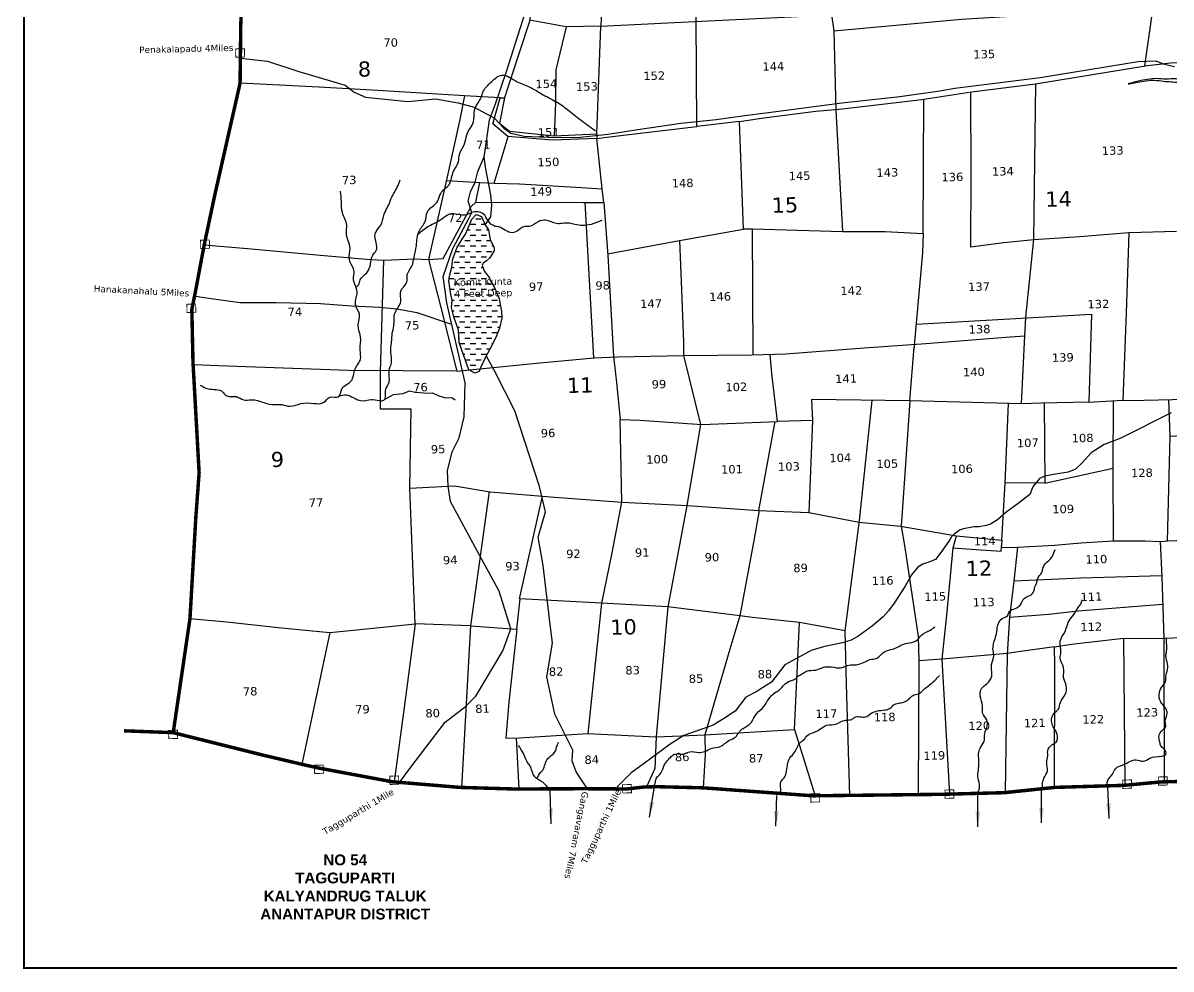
# Model space of a CAD drawing. Header units: inches. Extents: x 736579 to 743654, y 1629743 to 1634507.
# Drawn here: x 736579 to 739231, y 1629743 to 1631927 of the extents above; entities that cross this region are included whole.
import ezdxf
from ezdxf.enums import TextEntityAlignment as Align

# ---------------------------------------------------------------- set-up
doc = ezdxf.new("R2010")
doc.units = ezdxf.units.IN
doc.header["$MEASUREMENT"] = 0
doc.linetypes.add('ACAD_ISO02W100', pattern=[15, 12, -3])
for name, color, linetype in [('PLOT NO', 7, 'Continuous'), ('ROADS', 6, 'Continuous'), ('stream', 4, 'Continuous'), ('STRUCTURE', 5, 'Continuous'), ('TANKS-STREAM', 4, 'Continuous'), ('VILLAGE BOUNDRY', 5, 'Continuous'), ('VILLAGE STONES', 240, 'Continuous')]:
    doc.layers.add(name, color=color, linetype=linetype)
doc.styles.get("Standard").update_dxf_attribs({"font": 'verdana.ttf'})
doc.dimstyles.get("Standard").update_dxf_attribs({"dimtxt": 0.18, "dimasz": 0.18, "dimexe": 0.18, "dimexo": 0.0625, "dimgap": 0.09, "dimtad": 0, "dimtih": 1, "dimtoh": 1, "dimdec": 4, "dimzin": 0, "dimdsep": 46, "dimtxsty": 'Standard', "dimcen": 0.09, "dimadec": 0, "dimazin": 0, "dimtfac": 1, "dimtdec": 4, "dimtofl": 0, "dimtmove": 0, "dimatfit": 3, "dimfxl": 1, "dimtolj": 1, "dimtzin": 0, "dimarcsym": 0})

msp = doc.modelspace()

# ---------------------------------------------------------------- hatches: boundary and pattern name
at = {"layer": 'stream'}
h = msp.add_hatch(dxfattribs=at)
h.set_pattern_fill('DASH', color=256, scale=100, style=0)
h.paths.add_polyline_path([(737640.2, 1631367.2), (737642.1, 1631372.5), (737650.2, 1631377.9), (737656.7, 1631384), (737667.7, 1631401.4), (737667.4, 1631408.3), (737658.6, 1631427.5), (737654.6, 1631450.1), (737647, 1631461.5), (737638.4, 1631480.2), (737626.2, 1631485.2), (737615.9, 1631474.3), (737601.2, 1631439.8), (737595.2, 1631430.2), (737582.4, 1631410.1), (737572, 1631382.6), (737570.2, 1631363.9), (737564.2, 1631343), (737562.8, 1631331.2), (737567.3, 1631300.3), (737570.3, 1631287.5), (737569.3, 1631270.5), (737574.4, 1631248.7), (737585.5, 1631218.3), (737586.7, 1631189.4), (737596.6, 1631161.2), (737609, 1631126.4), (737635.4, 1631129.1), (737636.4, 1631131.3), (737647.7, 1631155.9), (737657.2, 1631172.8), (737672.2, 1631202.5), (737680.2, 1631222.7), (737685.4, 1631246), (737684.6, 1631261.9), (737679.1, 1631290.3), (737667.3, 1631318.1), (737657.6, 1631334), (737656.8, 1631338.6), (737645.3, 1631353.8)])

# ---------------------------------------------------------------- linework, layer by layer
at = {"layer": 'PLOT NO'}
for points in [[(737667.3, 1631557.8), (737726, 1631556.2), (737856.2, 1631547.9), (737917, 1631544.8), (737904.6, 1631660.3), (737927.7, 1631663.6), (738037.3, 1631676.8), (738135.6, 1631688.6), (738134.4, 1631939.6), (738134.6, 1632175.2)], [(737777.3, 1632083.2), (737756.1, 1631971.3), (737748.4, 1631928.7), (737705.4, 1631797.8), (737691.2, 1631754.6), (737679.9, 1631696.1), (737703.1, 1631677.3), (737806.3, 1631666.7), (737905, 1631671.6), (737914.3, 1631919.7), (737834, 1631918.7), (737749.4, 1631933.9)], [(737085.3, 1631992.4), (737357.3, 1631981.2), (737756.1, 1631971.3), (737916.2, 1631975), (737914.3, 1631919.7), (738146.7, 1631931.4), (738433, 1631945.7), (738446.4, 1631946.4), (738451.8, 1631908.9), (738746.8, 1631936.1), (739063, 1631955.7), (739188.7, 1631963.4), (739169.5, 1631828.3), (739230.5, 1631835.1), (739362.7, 1631838.4)], [(737834, 1631918.7), (737810.1, 1631819.3), (737809.5, 1631742.8)], [(738451.8, 1631908.9), (738456.8, 1631725.9), (738471.8, 1631446), (738570.8, 1631445.7), (738658.5, 1631441.6), (738660, 1631751.3), (738770, 1631768.4), (738917.8, 1631787.1), (739129.7, 1631821.1), (739171.7, 1631828.5)], [(737681.8, 1631754.3), (737599.1, 1631759.2), (737398.9, 1631771.1), (737262.7, 1631779.1), (737080.8, 1631788.3)], [(737516, 1631381.5), (737543.4, 1631273.2), (737581.6, 1631123.6), (737650.1, 1631130.6), (737772.8, 1631143), (737898.2, 1631154.3), (737952.7, 1631156.5), (738104.8, 1631159.9), (738262.7, 1631161.1), (738340.9, 1631163.3), (738522.3, 1631177), (738664.8, 1631187.7), (738859.2, 1631202.4), (738893, 1631205), (738895.7, 1631247.9), (738913.8, 1631427.6), (738918.7, 1631787.2)], [(738767.7, 1631768), (738768.2, 1631578.5), (738767.5, 1631410.2), (738844.3, 1631420.9), (738913.8, 1631427.6), (739019.9, 1631434.6), (739133.2, 1631443.5), (739243.1, 1631446.5)], [(737599.1, 1631759.2), (737588.7, 1631704.6), (737556.2, 1631558.2), (737516, 1631381.5), (737549.6, 1631383.3), (737614.5, 1631504), (737625.6, 1631513.5), (737634.5, 1631559.2), (737667.3, 1631557.8), (737700.3, 1631665.4)], [(737905, 1631671.6), (737904.6, 1631660.3), (737802.6, 1631656.9), (737699.2, 1631665.4), (737664.8, 1631694.6), (737681.8, 1631754.3), (737691.2, 1631754.6)], [(737809.5, 1631742.8), (737806.3, 1631666.7)], [(738266, 1631161.2), (738264, 1631452.3), (738243.8, 1631451.1), (738234, 1631700.2), (738290.7, 1631708.4), (738410.7, 1631723.5), (738472.2, 1631729.1), (738661.1, 1631751.5)], [(738234, 1631700.2), (738135.6, 1631688.6)], [(737557.4, 1631563.5), (737634.5, 1631559.2)], [(737625.6, 1631513.5), (737874.3, 1631512.7), (737921.1, 1631512.6), (737917, 1631544.8)], [(737877.3, 1631512.7), (737897.1, 1631154.2)], [(737921.1, 1631512.6), (737929.9, 1631390.5), (737943.1, 1631157.7), (737949.8, 1631097.1), (737958.9, 1631012.2), (738004.9, 1631010.3), (738147.4, 1631000.2), (738321.8, 1631007.1), (738308.9, 1631117.8), (738304.8, 1631162.3)], [(737929.6, 1631394.6), (738095.6, 1631424.8), (738243.8, 1631451.1), (738264, 1631452.3), (738471.8, 1631446)], [(738095.6, 1631424.8), (738100.2, 1631311), (738105.1, 1631190.2), (738104.8, 1631159.9), (738144.3, 1631000.4), (738128.6, 1630908.6), (738112.9, 1630813.7), (738099.9, 1630747.3), (738068.6, 1630579.1), (738055.8, 1630434.4), (738041.5, 1630279.3), (738038.4, 1630205.9), (738019.4, 1630163.5)], [(738658.5, 1631441.6), (738656.9, 1631396.9), (738641.8, 1631225.7), (738637.2, 1631173.7)], [(739133.2, 1631443.5), (739127.4, 1631258.3), (739119.7, 1631056.7), (739136.2, 1631056.1), (739233.9, 1631058.2), (739298.2, 1631059.5), (739405.7, 1631065), (739461.2, 1631066.9), (739511.7, 1631073.3), (739570.9, 1631080.8), (739636.7, 1631088.2), (739664.4, 1631221.7), (739684.5, 1631319), (739736.8, 1631333.3)], [(736998, 1631415.5), (737097.7, 1631406.6), (737283.7, 1631389.9), (737382.3, 1631381.1), (737412.8, 1631380.1), (737483.9, 1631382.8), (737516, 1631381.5)], [(736965.1, 1630552.4), (737050.5, 1630544.7), (737168.8, 1630531.4), (737288.1, 1630519.8), (737380.6, 1630529.4), (737485.5, 1630540.2), (737473, 1630853.6), (737476.2, 1631036.1), (737405, 1631035.4), (737405.3, 1631121.9), (737412.8, 1631380.1)], [(738642.4, 1631232), (739047.3, 1631254.9), (739040.8, 1631051.6), (739119.7, 1631056.7)], [(739040.8, 1631051.6), (738931.9, 1631049.2), (738885.4, 1631048.2), (738893, 1631205)], [(738885.4, 1631048.2), (738627.6, 1631054.6), (738637.8, 1631179.5)], [(737581.6, 1631123.6), (737331, 1631125.2), (737051.9, 1631134.9), (736972.4, 1631137.9)], [(739225.3, 1631058), (739228.1, 1630973.6), (739340, 1630979.6), (739458.9, 1630988.7), (739555.4, 1630996.1), (739570.9, 1631080.8)], [(738315.7, 1631006.9), (738277.9, 1630801.8), (738394.3, 1630797.5), (738510.2, 1630774.9), (738606.1, 1630765.8), (738735.1, 1630743.2), (738840.2, 1630733.2), (738847.7, 1630864.7), (738855.5, 1631049)], [(738627.6, 1631054.6), (738400.2, 1631058.1), (738402.6, 1631009.7), (738321.8, 1631007.1)], [(738478.1, 1630524.3), (738511.1, 1630778.7), (738540.8, 1631055.9)], [(738627.6, 1631054.6), (738615.7, 1630886.6), (738607.6, 1630765.5), (738616.2, 1630716), (738646.7, 1630510.6), (738648.1, 1630454.7), (738647.7, 1630303.2), (738646.6, 1630145.9)], [(738938.1, 1631049.4), (738939.1, 1630865.6), (738847.7, 1630864.7)], [(738939.1, 1630865.2), (739097.2, 1630899.5), (739098.1, 1631055.3)], [(737916.6, 1630587.8), (737940.2, 1630703.7), (737962.3, 1630821.1), (737958.9, 1631012.2)], [(738402.6, 1631009.7), (738394.3, 1630797.5)], [(739228.1, 1630973.6), (739222.1, 1630731.3)], [(739098.1, 1630731.6), (739097.2, 1630899.5)], [(737473, 1630853.6), (737575.8, 1630858.8), (737658, 1630845.1), (737807.1, 1630832.6), (737963.5, 1630821), (738114.6, 1630813.6), (738277.9, 1630801.8)], [(737656.2, 1630845.4), (737612.8, 1630535.7), (737720.2, 1630527.8), (737727.8, 1630597.7)], [(738279.3, 1630801.7), (738267.9, 1630736.6), (738234.6, 1630558.4), (738211.7, 1630481.5), (738154.4, 1630284.2), (738361, 1630296.3), (738372.5, 1630543.5), (738264, 1630554.8), (738234.6, 1630558.4), (738068.6, 1630579.1), (737915.5, 1630587.9), (737726.2, 1630597.8), (737779.2, 1630834.9)], [(738719.7, 1630147), (738701.9, 1630458.9), (738712.8, 1630560.1), (738727.8, 1630715.2), (738735.1, 1630743.2)], [(738727.8, 1630715.2), (738757.6, 1630713.1), (738838.2, 1630707.6), (738839, 1630716.1), (738840.6, 1630733.2)], [(738839, 1630716.1), (738876, 1630717.3), (738961.6, 1630722.1), (739022.6, 1630727.4), (739098.1, 1630731.6), (739171.4, 1630731.7), (739206.1, 1630730.4), (739223.8, 1630731.4), (739263.7, 1630733.6), (739356.4, 1630742), (739457.9, 1630748.3), (739515.1, 1630750.3)], [(739206.1, 1630730.4), (739209.3, 1630648.9), (739214.1, 1630506.6), (739215, 1630175.3)], [(738876, 1630717.3), (738867.8, 1630638.4), (738857.9, 1630555.6), (738852.1, 1630470.2), (738848.1, 1630150.5)], [(739209.2, 1630651.3), (739022.8, 1630645.6), (738867.8, 1630638.4)], [(737915.5, 1630587.9), (737884.2, 1630286.8)], [(738857.9, 1630555.6), (738948.7, 1630562.4), (739016.2, 1630569.9), (739211.4, 1630585.9)], [(737288.1, 1630519.8), (737223.7, 1630215.8)], [(737612.8, 1630535.7), (737485.5, 1630540.2), (737459.4, 1630346.8), (737436.8, 1630175.2)], [(737612.8, 1630535.7), (737592.2, 1630162.3)], [(737720.2, 1630527.8), (737701.8, 1630359.6), (737694.8, 1630276.2), (737725.1, 1630276.7), (737884.2, 1630286.8), (737992.4, 1630281.2), (738042.7, 1630279.3), (738154.4, 1630284.2), (738154.7, 1630238.3), (738150.1, 1630161.5)], [(738489.1, 1630144.1), (738481.2, 1630400.5), (738478.1, 1630524.3), (738372.5, 1630543.5)], [(738961.9, 1630162.5), (738962.7, 1630444.4), (738962, 1630487.4), (739001.3, 1630493.4), (739121, 1630507.3), (739214.1, 1630506.6)], [(739121, 1630507.3), (739124, 1630167.4)], [(739578.8, 1630517.3), (739318.7, 1630510.1), (739214.1, 1630506.6)], [(738962, 1630487.4), (738877.6, 1630475.2), (738852.2, 1630471.4), (738701.9, 1630458.9), (738648.1, 1630454.7)], [(738361, 1630296.3), (738409.1, 1630143.2)], [(737718.2, 1630276.6), (737724.2, 1630158.8)]]:
    msp.add_lwpolyline(points, dxfattribs=at)
at = {"layer": 'ROADS'}
for points in [[(737446.4, 1630170.5), (737475.1, 1630209.3), (737554.1, 1630313.2), (737601.3, 1630349.2), (737625.4, 1630373), (737687.6, 1630477.4), (737706, 1630528.8), (737679, 1630615.5), (737629.5, 1630706.8), (737566.7, 1630822.6), (737561.2, 1630858.1), (737560.2, 1630893.7), (737570.8, 1630937), (737587.1, 1630969.7), (737598.1, 1631018.4), (737600.3, 1631096.7), (737558.2, 1631281.3), (737550.2, 1631342.2), (737571.9, 1631406.9), (737608.9, 1631476.3), (737616, 1631489.5), (737607.3, 1631515.8), (737612.7, 1631537.8), (737623.7, 1631559.8), (737629.9, 1631584.5), (737644.4, 1631618.2), (737649.3, 1631648.2), (737657.1, 1631704.1), (737670.5, 1631740.6), (737696.8, 1631817.4), (737727.3, 1631914.8), (737750.9, 1631987.2)], [(737081.5, 1631846.1), (737144.2, 1631839), (737216.2, 1631815), (737323.2, 1631783.7), (737343.9, 1631767.6), (737370.8, 1631756.1), (737467.9, 1631746.4), (737532, 1631752.3), (737584.1, 1631743.1), (737621.1, 1631733), (737668.4, 1631707.2), (737690.1, 1631684.3), (737705.8, 1631672.9), (737736.7, 1631666.3), (737792.5, 1631663.8), (737859.4, 1631663), (737930.3, 1631670.6), (737999.4, 1631681.7), (738098.8, 1631696.3), (738180.6, 1631704.6), (738246.2, 1631713.5), (738294.7, 1631720.1), (738470.3, 1631742.6), (738604.6, 1631757.5), (738697.2, 1631770.6), (738731.4, 1631776.6), (738928.5, 1631801.5), (739154.6, 1631838.3), (739196, 1631840.3), (739212.5, 1631833.1), (739238.8, 1631826.9)], [(737647, 1631461.5), (737660.1, 1631479.7), (737662.2, 1631507), (737660, 1631530.8), (737647.7, 1631594.5), (737644.4, 1631618.2)], [(737569.7, 1631231), (737489.4, 1631258.2), (737443, 1631266.5), (737403.6, 1631270.5), (737338, 1631273.9), (737266.5, 1631278.6), (737163.8, 1631281.4), (737080.7, 1631281.5), (737014.3, 1631290.4), (736987.8, 1631294), (736975.5, 1631296.5)], [(737882.9, 1630159.3), (737857.1, 1630198.8), (737847.9, 1630223.8), (737849.1, 1630248.6), (737807.7, 1630331.4), (737789.2, 1630417.9), (737802.5, 1630495.8), (737795.7, 1630552), (737780.6, 1630674.8), (737769.2, 1630740), (737786.2, 1630798.4), (737772.5, 1630857.1), (737715.2, 1631031.7), (737668.1, 1631124.5), (737649.6, 1631157.9)], [(739231, 1631027.4), (739201.5, 1631012.4), (739147, 1630984.7), (739115.1, 1630968.4), (739076.6, 1630954.1), (739046.3, 1630934.6), (739024.7, 1630910.8), (739010, 1630897.1), (738993.2, 1630890.2), (738964.2, 1630885.3), (738939, 1630881.3), (738927, 1630875.5), (738911.3, 1630856.1), (738905.1, 1630838.8), (738877.8, 1630818.2), (738849.2, 1630797.1), (738830.4, 1630780.3), (738814.1, 1630770.4), (738803.7, 1630767.3), (738787.6, 1630764), (738775.2, 1630764), (738751.7, 1630759.6), (738743.8, 1630756.9), (738729.7, 1630747.5), (738723.1, 1630740.5), (738717.3, 1630731.3), (738698.8, 1630704.5), (738687.1, 1630688.7), (738669.3, 1630682), (738657.6, 1630677.6), (738646.2, 1630671.3), (738631.6, 1630653.3), (738616.6, 1630627.4), (738591.1, 1630587.6), (738578.7, 1630569.9), (738565.8, 1630556.2), (738541.6, 1630535.2), (738507.4, 1630510.5), (738492.3, 1630502.7), (738472.4, 1630495.9), (738430.9, 1630487.8), (738401, 1630479.3), (738366, 1630460.3), (738339.2, 1630445.8), (738308.3, 1630405.2), (738272.7, 1630383.4), (738248.6, 1630371.1), (738224.2, 1630338.6), (738196.9, 1630320.6), (738173.2, 1630306.4), (738146.9, 1630297.3), (738105.6, 1630282), (738074.3, 1630262.2), (738011.9, 1630216.3), (737984.2, 1630196), (737953.3, 1630165.5), (737949.1, 1630159)]]:
    msp.add_lwpolyline(points, dxfattribs=at)
at = {"layer": 'STRUCTURE', "color": 5, "const_width": 4.65}
for points in [[(736581.7, 1629793.8), (736581.7, 1634230.2), (743565.5, 1634230.2), (743565.5, 1629793.8)], [(743565.5, 1629793.8), (743565.5, 1629745.5), (736581.7, 1629745.5), (736581.7, 1629793.8)]]:
    msp.add_lwpolyline(points, dxfattribs=at)
at = {"layer": 'TANKS-STREAM'}
for points in [[(737567.3, 1631300.3), (737562.8, 1631331.2), (737564.2, 1631343), (737570.2, 1631363.9), (737572, 1631382.6), (737582.4, 1631410.1), (737595.2, 1631430.2), (737601.2, 1631439.8), (737615.9, 1631474.3), (737626.2, 1631485.2), (737638.4, 1631480.2), (737647, 1631461.5), (737654.6, 1631450.1), (737658.6, 1631427.5), (737667.4, 1631408.3), (737667.7, 1631401.4), (737656.7, 1631384), (737650.2, 1631377.9), (737642.1, 1631372.5), (737640.2, 1631367.2), (737645.3, 1631353.8), (737656.8, 1631338.6), (737657.6, 1631334), (737667.3, 1631318.1), (737679.1, 1631290.3), (737684.6, 1631261.9), (737685.4, 1631246), (737680.2, 1631222.7), (737672.2, 1631202.5), (737657.2, 1631172.8), (737647.7, 1631155.9), (737636.4, 1631131.3), (737632.6, 1631122.9), (737622.7, 1631118.6), (737609, 1631126.4), (737596.6, 1631161.2), (737586.7, 1631189.4), (737585.5, 1631218.3), (737574.4, 1631248.7), (737569.3, 1631270.5), (737570.3, 1631287.5), (737567.3, 1631300.3)], [(737414.6, 1631058.4), (737435, 1631069.3), (737457.6, 1631072.2), (737472, 1631078), (737485.1, 1631075.2), (737514.8, 1631072.6), (737524.3, 1631073.4), (737541.9, 1631066.1), (737555.9, 1631062.2), (737569.6, 1631062.9), (737577.5, 1631057.3), (737577.5, 1631057.3), (737577.5, 1631057.3), (737577.5, 1631057.3)]]:
    msp.add_lwpolyline(points, dxfattribs=at)
for points in [[(740776.3, 1632091.7), (740735.7, 1632110.8), (740708.7, 1632123.1), (740690.4, 1632129.9), (740671.4, 1632133.5), (740650.7, 1632141.6), (740607.1, 1632150.7), (740578.4, 1632159.7), (740560.6, 1632156.4), (740543.8, 1632144.6), (740530, 1632140.3), (740497.5, 1632115), (740480.8, 1632107.2), (740428.9, 1632099.2), (740390.4, 1632095.2), (740369.8, 1632097.7), (740343.8, 1632097), (740371, 1632092.3), (740400.6, 1632091.5), (740426.5, 1632094.8), (740448.6, 1632095.9), (740493.6, 1632106.8), (740523.7, 1632127.9), (740541.3, 1632137.1), (740559.2, 1632149.3), (740584.4, 1632151.5), (740612.7, 1632143.8), (740636.9, 1632135.4), (740646.7, 1632135.7), (740669.1, 1632127.8), (740690.7, 1632126.9), (740705.8, 1632116.8), (740758.1, 1632093.7), (740786.9, 1632079.7), (740815.6, 1632065.1), (740844.6, 1632054.2), (740862.7, 1632048.9), (740880.3, 1632042.8), (740893.9, 1632038.6), (740938.5, 1632024.4), (740977.1, 1632012.4), (741002.2, 1632002.9), (741025.7, 1631996.1), (741049.1, 1631993.4), (741076.9, 1631995.9), (741102.3, 1632000.4), (741149.9, 1632010.4), (741138.9, 1632001.7), (741117.2, 1631987.9), (741098.9, 1631968.2), (741090.5, 1631957.8), (741064, 1631927.5), (741050.7, 1631909), (741039.8, 1631892.9), (741020.4, 1631869.9), (740987.6, 1631824.2), (740966.5, 1631797.7), (740940.8, 1631768.6), (740926.8, 1631744.3), (740905.4, 1631721.1), (740887, 1631681.8), (740857.2, 1631661.6), (740811.5, 1631646.3), (740801.4, 1631640.9), (740771, 1631642.4), (740733.2, 1631641.7), (740702, 1631646.4), (740666.5, 1631645.7), (740637.5, 1631638.2), (740601.7, 1631627.2), (740563.7, 1631623.2), (740533.6, 1631624.7), (740511.2, 1631620.6), (740494.2, 1631623.4), (740441.8, 1631611.9), (740415.8, 1631603.4), (740394.8, 1631605.2), (740377.4, 1631626.6), (740362.4, 1631657.6), (740348, 1631678.2), (740330.1, 1631696.4), (740314.2, 1631707.3), (740298.4, 1631712.7), (740262.3, 1631731.1), (740243, 1631734.6), (740206.7, 1631734.2), (740171.1, 1631734.5), (740129.2, 1631733.7), (740090.7, 1631733.3), (740047.7, 1631734.9), (740012.6, 1631735.8), (739986.9, 1631726.6), (739948.7, 1631707.3), (739901.7, 1631680.1), (739851.7, 1631662), (739822.8, 1631657.9), (739794, 1631648.1), (739763.1, 1631647.1), (739704, 1631656.7), (739691.2, 1631664.9), (739662.1, 1631666.9), (739629.8, 1631667.6), (739603.8, 1631675.8), (739588.6, 1631680.4), (739547.2, 1631678.1), (739516.8, 1631681.9), (739491.7, 1631694.6), (739469.8, 1631702.9), (739447.3, 1631716.1), (739426.9, 1631731.7), (739384, 1631754), (739350.8, 1631771.5), (739317, 1631779.7), (739293.8, 1631786.5), (739259.3, 1631793.6), (739242.8, 1631798), (739218.7, 1631797.7), (739197.5, 1631798.9), (739132.2, 1631786.6), (739192.6, 1631795.2), (739213.6, 1631793), (739249.7, 1631789.6), (739276.2, 1631781.5), (739314.7, 1631774.7), (739395.5, 1631741.1), (739442.4, 1631710.8), (739475.2, 1631692.5), (739524.3, 1631673.6), (739554.9, 1631670.6), (739602.4, 1631666.8), (739645.6, 1631657.9), (739660.3, 1631660.2), (739718.2, 1631646.1), (739764.8, 1631642.7), (739811.7, 1631641.7), (739806.6, 1631626.7), (739805.5, 1631600.4), (739805.3, 1631585.6), (739779.2, 1631580.8), (739761.4, 1631574.5), (739745.4, 1631577.3), (739718.3, 1631571.1), (739665.1, 1631562.4), (739634.9, 1631548.3), (739612.7, 1631509.9), (739642.4, 1631539.6), (739669.3, 1631556.5), (739717.3, 1631562), (739704.4, 1631536.2), (739696.8, 1631508), (739692.9, 1631501.2), (739678.8, 1631460.2), (739667.9, 1631442.8), (739661.9, 1631430), (739643.5, 1631420.2), (739635.9, 1631409.7), (739663.9, 1631430.6), (739688.6, 1631453.1), (739692, 1631475.9), (739698.7, 1631481.1), (739703.2, 1631463.4), (739711.5, 1631442.9), (739721, 1631404), (739724.5, 1631383.3), (739733.9, 1631359.5), (739744.6, 1631338.7), (739736.6, 1631365.9), (739730.1, 1631378.5), (739729.2, 1631401.5), (739724.6, 1631412.7), (739723, 1631429.6), (739710.4, 1631458.3), (739707.4, 1631482.6), (739701.5, 1631492.4), (739706.5, 1631513.1), (739716.4, 1631535.2), (739729.5, 1631549.1), (739739.2, 1631560.4), (739781.9, 1631571.7), (739800.1, 1631577.3), (739826.6, 1631571.7), (739861.7, 1631547), (739897, 1631536.7), (739917.5, 1631522.4), (739932.2, 1631502.5), (739947.7, 1631490.2), (739926.5, 1631516.8), (739904.5, 1631540.3), (739884.6, 1631548.4), (739850.7, 1631571.2), (739822.9, 1631585.7), (739810.4, 1631610.7), (739817.8, 1631627), (739829.2, 1631625.1), (739840.1, 1631615.1), (739860.3, 1631602.5), (739875.8, 1631588), (739891.7, 1631573), (739837.6, 1631627.1), (739818.6, 1631636.6), (739818, 1631643.7), (739853.7, 1631656.6), (739893.4, 1631668.4), (739907.9, 1631678), (739936.4, 1631690.3), (739958.5, 1631702.9), (739986.4, 1631720), (740017.4, 1631722.9), (740056.7, 1631721.9), (740094.7, 1631721.7), (740143.4, 1631725.7), (740179.7, 1631728.7), (740218, 1631730.9), (740263.3, 1631726.8), (740320.6, 1631692.7), (740348.7, 1631657.1), (740376.6, 1631604), (740412.9, 1631592.2), (740458.1, 1631608.5), (740495.2, 1631613.1), (740534.3, 1631613.7), (740630.3, 1631630.6), (740667.3, 1631638.6), (740725.8, 1631637.6), (740800.4, 1631632), (740818.5, 1631638.1), (740855.9, 1631650.5), (740878.7, 1631663.2), (740894.8, 1631681.2), (740933.3, 1631740.7), (740944.2, 1631761.3), (740958.1, 1631780.2), (741035.2, 1631875.6), (741100.9, 1631958.3), (741147.3, 1631999.4), (741189.9, 1632018.8), (741263.1, 1632050.1), (741277.2, 1632083.8), (741275.4, 1632116.8), (741274.6, 1632151.3), (741263.9, 1632166.9), (741264, 1632173.1), (741267.6, 1632191), (741277.7, 1632198.7), (741327.7, 1632194.1), (741357.7, 1632190.5), (741382.7, 1632188.3), (741432.7, 1632191.8), (741488.4, 1632197.6), (741539.5, 1632197.9), (741558.1, 1632226.1), (741574.7, 1632261.1), (741593.5, 1632309.2), (741629.8, 1632364.6), (741651.1, 1632373), (741672.4, 1632374.9), (741716, 1632378.8), (741761.2, 1632377.5), (741820.7, 1632382.7), (741844.3, 1632385), (741858.8, 1632402.7), (741857.8, 1632443.4), (741862.5, 1632465), (741920.3, 1632473.9), (741971.8, 1632478.1), (742034.8, 1632479.4), (742071, 1632491.2), (742095.7, 1632499.3), (742123.9, 1632505.6), (742169.1, 1632515.6), (742218.9, 1632529.4), (742254.6, 1632536.2), (742288.5, 1632526.8), (742321.3, 1632514.2), (742375, 1632485.2), (742418.8, 1632473.4), (742445.1, 1632482.8), (742492.4, 1632486.2), (742518.4, 1632480.9), (742556.2, 1632478.8), (742576, 1632484), (742586.1, 1632489.7), (742597.3, 1632497.8)], [(737309.5, 1631065.7), (737325.7, 1631068.7), (737359, 1631055.4), (737384.1, 1631057.8), (737402.1, 1631055.7), (737412.8, 1631056.4), (737416.9, 1631067.8), (737417.5, 1631081.6), (737424.9, 1631098.4), (737425.1, 1631124.6), (737430.5, 1631143.3), (737428.7, 1631167.6), (737431.5, 1631199.4), (737432.2, 1631210.1), (737435.9, 1631228.2), (737438.6, 1631258.5), (737452.3, 1631284.5), (737451.9, 1631308.4), (737465.6, 1631328.8), (737467, 1631346.3), (737477.3, 1631365.8), (737483, 1631387.8), (737487.9, 1631413), (737494.2, 1631446.9), (737508.3, 1631469.3), (737512.6, 1631489.9), (737537.4, 1631516.5), (737544.1, 1631533.9), (737563.3, 1631553.9), (737574, 1631585.3), (737584.6, 1631605.1), (737588.1, 1631626.2), (737599.4, 1631648.7), (737604.1, 1631669.1), (737619.6, 1631699), (737622.4, 1631725.9), (737632, 1631745.3), (737638.5, 1631756.9), (737641.6, 1631767.6), (737657.9, 1631788.2), (737685.1, 1631806.9), (737720.7, 1631791.6), (737750.1, 1631779.1), (737776.7, 1631764), (737809.5, 1631746.3), (737837, 1631727.5), (737868.2, 1631702.9), (737902, 1631678.1)], [(737348.4, 1631317.6), (737355, 1631323.4), (737358.4, 1631334.4), (737373.2, 1631350.8), (737382.2, 1631371.1), (737387.3, 1631391.3), (737395.1, 1631401.7), (737392.5, 1631440.5), (737405.6, 1631460.6), (737412.8, 1631483.4), (737420.7, 1631500.9), (737423.6, 1631506.2), (737428.9, 1631520.2), (737443.6, 1631548.3), (737450.9, 1631565.2)], [(736988.6, 1631091.1), (737006.9, 1631082.8), (737041.3, 1631075.1), (737047.4, 1631067.9), (737072.5, 1631064.6), (737088.7, 1631057.1), (737106.4, 1631057.4), (737136, 1631050.8), (737149.1, 1631047.4), (737176.9, 1631046.2), (737196, 1631042.5), (737221.1, 1631048.5), (737251.2, 1631049.1), (737274.5, 1631051.6), (737288, 1631063.3), (737307.9, 1631064.3), (737316, 1631082.4), (737337.6, 1631100.9), (737346.3, 1631128.6), (737359.2, 1631151.4), (737358, 1631171.5), (737359.2, 1631201.3), (737353.8, 1631229.3), (737356.3, 1631255.9), (737347.1, 1631277.7), (737350.9, 1631301.9), (737347.5, 1631320.2), (737342.6, 1631337.9), (737344.2, 1631352.7), (737333.4, 1631380.6), (737334.9, 1631407.6), (737326.4, 1631441.8), (737327.1, 1631460.9), (737317.3, 1631489.4), (737314.9, 1631514.3), (737312.8, 1631538.8)], [(737915.9, 1631471.5), (737891.6, 1631462.4), (737871.8, 1631459.6), (737854.2, 1631462.3), (737841.6, 1631465.2), (737824.7, 1631464.5), (737811.3, 1631464.1), (737786.5, 1631472), (737769.1, 1631468.3), (737748.3, 1631457.6), (737735.1, 1631456.7), (737724.5, 1631449.4), (737708.9, 1631442.9), (737678.2, 1631456.4), (737668.5, 1631458.4), (737653.6, 1631470.6), (737642.4, 1631486.6), (737616, 1631489.5), (737604.1, 1631484.6), (737564.6, 1631485.9), (737546.5, 1631474.1), (737511.9, 1631455.1), (737499.9, 1631445.7), (737491.3, 1631439.3)], [(738781.4, 1630148.6), (738787.2, 1630156.2), (738788.3, 1630169.4), (738784.7, 1630188), (738785.8, 1630202.2), (738787, 1630219.9), (738786.5, 1630239.6), (738789.7, 1630253.2), (738799.1, 1630268.3), (738800.6, 1630286.8), (738806.4, 1630304.7), (738805.3, 1630318.1), (738795.7, 1630334.4), (738795.3, 1630350), (738790.3, 1630373.5), (738791.8, 1630387.8), (738810.2, 1630406.4), (738815.7, 1630415.5), (738816.5, 1630445.9), (738821.3, 1630467.2), (738819.5, 1630481.9), (738824.5, 1630505.8), (738828.5, 1630521.6), (738829.5, 1630530.7), (738840.9, 1630552.6), (738853.1, 1630558.9), (738857.6, 1630568.9), (738870.7, 1630575.4), (738884.8, 1630586.9), (738891.7, 1630598.5), (738904.6, 1630605.5), (738913.7, 1630615.3), (738916.6, 1630625.3), (738919.6, 1630632.1), (738924.2, 1630647.1), (738933.5, 1630660.9), (738934.9, 1630668.8), (738948.5, 1630686.4), (738956.9, 1630696.2), (738963.2, 1630712.1)], [(738934.2, 1630159.5), (738933.9, 1630169.5), (738937.3, 1630183.5), (738945.3, 1630200.4), (738943.9, 1630219.7), (738946.1, 1630235.1), (738946.1, 1630246.8), (738955.8, 1630260.7), (738965.5, 1630266.8), (738968.1, 1630284.6), (738960, 1630300.1), (738957.3, 1630305.3), (738955, 1630320.3), (738960.7, 1630333.9), (738970.8, 1630343.2), (738975.2, 1630358.7), (738987, 1630378.2), (738989, 1630396.9), (738982.8, 1630416.2), (738982.8, 1630439.2), (738974.8, 1630462), (738976.6, 1630473.5), (738975, 1630500.3), (738986, 1630522.3), (738989.8, 1630532.3), (738995.3, 1630547), (739006.4, 1630561.6), (739016.5, 1630578.1), (739022.3, 1630585.7), (739025.4, 1630595.2)], [(738035.4, 1630164.1), (738038.9, 1630170.4), (738042.8, 1630184.7), (738049.7, 1630191.8), (738056.5, 1630203.2), (738063.3, 1630218.6), (738072.7, 1630229.6), (738080.5, 1630237.2), (738089.7, 1630239.7), (738104.8, 1630239.5), (738119.6, 1630244.9), (738140.2, 1630243.3), (738153.8, 1630245.4), (738170.7, 1630253), (738188.3, 1630256.1), (738209.5, 1630270.5), (738222.1, 1630276.6), (738239.9, 1630297), (738250.2, 1630302.9), (738261.6, 1630313.4), (738273.7, 1630332.6), (738290.4, 1630349), (738301, 1630365.8), (738316.8, 1630381.3), (738325.7, 1630387.3), (738337.5, 1630399.2), (738351.7, 1630408.7), (738361.2, 1630411.6), (738368.4, 1630417.9), (738378.7, 1630424.6), (738389.2, 1630430.8), (738410.3, 1630433.5), (738426.6, 1630439.6), (738446.2, 1630440.7), (738467.8, 1630438.6), (738490.2, 1630445.5), (738504.1, 1630445.8), (738526, 1630453.2), (738536, 1630457.5), (738550.1, 1630460.2), (738560.7, 1630468.7), (738569, 1630475.4), (738597.5, 1630485.2), (738609.4, 1630491.8), (738627, 1630496.1), (738645.1, 1630503.4), (738654.2, 1630513.8), (738673.8, 1630524.9), (738685.2, 1630533.1)], [(739084, 1630166.1), (739083.9, 1630176.1), (739095.7, 1630193.2), (739102.5, 1630205.2), (739123.6, 1630216.1), (739137.9, 1630223.2), (739149.8, 1630226.3), (739166.4, 1630223), (739181.9, 1630230), (739209.2, 1630234.7), (739218.7, 1630238.6), (739219, 1630244.5), (739207.8, 1630257.5), (739205.1, 1630267.1), (739202.9, 1630279.5), (739212.3, 1630296), (739218.7, 1630303.3), (739217.2, 1630313), (739221.5, 1630330.2), (739221.8, 1630336.5), (739212.7, 1630352.5), (739206.2, 1630361.4), (739208.8, 1630392.9), (739218, 1630406.5), (739219.5, 1630422.1), (739223.6, 1630439.2), (739220.7, 1630456.6), (739219.1, 1630467.5), (739220.6, 1630477.2), (739220.8, 1630491), (739220.3, 1630506.8)], [(738324.8, 1630148.8), (738329.4, 1630155.7), (738328.7, 1630172.1), (738337.1, 1630184.5), (738345.4, 1630217.1), (738350.5, 1630230.6), (738360.7, 1630242.4), (738374.4, 1630265.7), (738382.3, 1630272.2), (738391.7, 1630283.4), (738407.2, 1630289.7), (738420.9, 1630297.4), (738435.9, 1630306.1), (738457, 1630308.5), (738478.7, 1630317.8), (738493.8, 1630319.6), (738499.8, 1630324.1), (738512.8, 1630325.7), (738524.6, 1630325.2), (738537.6, 1630333.3), (738569.2, 1630341.3), (738581.5, 1630345), (738592.2, 1630354.1), (738617, 1630360.5), (738637.9, 1630376), (738649.8, 1630379.5), (738659.1, 1630388.1), (738673.3, 1630399), (738696.3, 1630421.2)], [(737794.3, 1630159.1), (737780.4, 1630173.5), (737761.7, 1630186.5), (737749.6, 1630212.9), (737743.9, 1630221.2), (737734.4, 1630242), (737723.9, 1630259.4)], [(737766.5, 1630182.2), (737775.2, 1630197.3), (737780, 1630202.5), (737785.2, 1630216), (737791.7, 1630229), (737806.9, 1630242.9), (737813, 1630259.4), (737816, 1630266.7)]]:
    msp.add_spline(points, degree=3, dxfattribs=at)
at = {"layer": 'VILLAGE BOUNDRY', "linetype": 'ACAD_ISO02W100', "ltscale": 2, "const_width": 8}
for points in [[(739344.6, 1630178.7), (739207.5, 1630175.1), (739121.5, 1630167.2), (738962.7, 1630162.5), (738845.8, 1630150.3), (738700.8, 1630146.5), (738404, 1630143.1), (738150.1, 1630161.5), (738040.1, 1630164.2), (738010.9, 1630163.1), (737974.4, 1630158.9), (737870.3, 1630159.4), (737714.7, 1630158.8), (737588.2, 1630162.5), (737431.5, 1630175.6), (737262.1, 1630207.2), (737225.5, 1630215.4), (737135.8, 1630236.5), (736926.4, 1630288.9), (736955.6, 1630487.9), (736965.1, 1630552.4), (736978.6, 1630785.8), (736986.2, 1630888.8), (736972, 1631144.8), (736969.4, 1631266.3), (736978.2, 1631309.8), (736998, 1631415.5), (737022.2, 1631529.3), (737080.8, 1631788.3), (737082.4, 1631924.6), (737085.3, 1631992.4)], [(736926.4, 1630288.9), (736812.6, 1630293.1)]]:
    msp.add_lwpolyline(points, dxfattribs=at)
at = {"layer": 'VILLAGE STONES', "const_width": 1.96}
for points in [[(737070.9, 1631848.2), (737091.3, 1631848.7), (737090.8, 1631867.9), (737070.4, 1631867.4)], [(736990, 1631406.6), (737010.4, 1631407.1), (737009.9, 1631426.3), (736989.5, 1631425.8)], [(736958.3, 1631258.7), (736978.7, 1631259.3), (736978.2, 1631278.5), (736957.9, 1631277.9)], [(736916.2, 1630274.9), (736936.6, 1630275.5), (736936.1, 1630294.7), (736915.7, 1630294.1)], [(737252.9, 1630194.4), (737273.3, 1630195), (737272.8, 1630214.2), (737252.4, 1630213.6)], [(737426.9, 1630169.2), (737447.3, 1630169.8), (737446.8, 1630189), (737426.4, 1630188.4)], [(739119.6, 1630160.1), (739139.9, 1630160.7), (739139.5, 1630179.9), (739119.1, 1630179.3)], [(739201.9, 1630167.4), (739222.3, 1630167.9), (739221.8, 1630187.1), (739201.4, 1630186.6)], [(737964.4, 1630149.5), (737984.8, 1630150), (737984.3, 1630169.2), (737964, 1630168.7)], [(738399.1, 1630128.5), (738419.5, 1630129), (738419, 1630148.2), (738398.6, 1630147.7)], [(738709.1, 1630137.2), (738729.5, 1630137.7), (738729, 1630157), (738708.6, 1630156.4)]]:
    msp.add_lwpolyline(points, close=True, dxfattribs=at)

# ---------------------------------------------------------------- texts
at = {"layer": 'PLOT NO'}
for s, height, p in [('70', 19.29, (737428.6, 1631882.2)), ('135', 19.29, (738799.4, 1631855.4)), ('8', 35, (737368.1, 1631821.1)), ('144', 19.29, (738312.4, 1631827.3)), ('154', 19.29, (737788.1, 1631786.9)), ('153', 19.29, (737881.8, 1631780.7)), ('152', 19.29, (738037.3, 1631805.6)), ('151', 19.29, (737793.5, 1631675.1)), ('71', 19.29, (737642.7, 1631646.2)), ('133', 19.29, (739096.1, 1631632.8)), ('150', 19.29, (737792.9, 1631606.3)), ('145', 19.29, (738373, 1631574.5)), ('143', 19.29, (738575.7, 1631582.2)), ('136', 19.29, (738725.8, 1631571.7)), ('134', 19.29, (738842.4, 1631585)), ('73', 19.29, (737332.8, 1631564.9)), ('148', 19.29, (738102.8, 1631557.7)), ('149', 19.29, (737776.2, 1631538.3)), ('15', 35, (738339, 1631507.3)), ('14', 35, (738970.8, 1631521.1)), ('72', 19.29, (737577.7, 1631477.3)), ('97', 19.29, (737764.6, 1631318.6)), ('98', 19.29, (737918.2, 1631321.5)), ('142', 19.29, (738492.4, 1631309.5)), ('137', 19.29, (738787.5, 1631318.7)), ('147', 19.29, (738030, 1631279.5)), ('146', 19.29, (738189.5, 1631295.8)), ('132', 19.29, (739063.1, 1631278.4)), ('74', 19.29, (737207.4, 1631260.5)), ('75', 19.29, (737478.2, 1631229.2)), ('138', 19.29, (738788.5, 1631220.4)), ('139', 19.29, (738980.9, 1631155.1)), ('140', 19.29, (738775.4, 1631121.7)), ('11', 35, (737866, 1631091.2)), ('99', 19.29, (738048.2, 1631093.6)), ('141', 19.29, (738480.4, 1631106.3)), ('76', 19.29, (737497.4, 1631086.4)), ('102', 19.29, (738226.9, 1631087.1)), ('96', 19.29, (737792, 1630980.6)), ('108', 19.29, (739026.6, 1630969.1)), ('95', 19.29, (737538.2, 1630943.5)), ('107', 19.29, (738900, 1630958)), ('9', 35, (737167, 1630919.8)), ('100', 19.29, (738044, 1630920.2)), ('104', 19.29, (738467, 1630923.4)), ('105', 19.29, (738575.5, 1630909.8)), ('101', 19.29, (738216.8, 1630897.1)), ('103', 19.29, (738348.3, 1630903.4)), ('106', 19.29, (738747.9, 1630897.9)), ('128', 19.29, (739163.6, 1630888.8)), ('77', 19.29, (737256.1, 1630820)), ('109', 19.29, (738981.7, 1630805.2)), ('114', 19.29, (738800.2, 1630731.2)), ('92', 19.29, (737850.7, 1630701.9)), ('91', 19.29, (738009.6, 1630704.9)), ('90', 19.29, (738170.7, 1630694)), ('94', 19.29, (737566, 1630687.4)), ('93', 19.29, (737710, 1630673.2)), ('89', 19.29, (738375.2, 1630669.2)), ('12', 35, (738787.1, 1630668.5)), ('110', 19.29, (739058.4, 1630689.3)), ('116', 19.29, (738564.8, 1630639.9)), ('115', 19.29, (738686.3, 1630603.2)), ('113', 19.29, (738798.2, 1630590.2)), ('111', 19.29, (739047, 1630602.7)), ('10', 35, (737966.4, 1630532.9)), ('112', 19.29, (739046.5, 1630533.3)), ('82', 19.29, (737810.7, 1630429.9)), ('83', 19.29, (737987.3, 1630433)), ('85', 19.29, (738133.8, 1630413.5)), ('88', 19.29, (738292.9, 1630424)), ('78', 19.29, (737104, 1630384.3)), ('79', 19.29, (737363.4, 1630342.9)), ('80', 19.29, (737525.6, 1630334)), ('81', 19.29, (737640.6, 1630344.2)), ('117', 19.29, (738434.9, 1630332.7)), ('118', 19.29, (738569.4, 1630324.8)), ('123', 19.29, (739175.7, 1630335.6)), ('120', 19.29, (738787.8, 1630304.9)), ('121', 19.29, (738916.1, 1630311.2)), ('122', 19.29, (739051.2, 1630319.6)), ('84', 19.29, (737893, 1630226.6)), ('86', 19.29, (738101.8, 1630232.7)), ('87', 19.29, (738272.8, 1630229.9)), ('119', 19.29, (738684.1, 1630236.1))]:
    msp.add_text(s, height=height, rotation=1.4744, dxfattribs=at).set_placement(p, align=Align.MIDDLE_CENTER)
at = {"layer": 'ROADS', "color": 0, "char_height": 15, "attachment_point": 1}
for s, insert, width, rotation in [('\\pi1.08239;Penakalapadu 4Miles', (736846.5, 1631872.7), 215.409, 1.3324), ('\\pi35.74779;Hanakanahalu 5Miles', (736707.6, 1631323.5), 288.306, 357.1607), ('Tagguparthi 1Mile', (737269.4, 1630065.5), 295.653, 30.5948), ('Gangavaram 7Miles', (737885.8, 1630151), 295.653, 258.384), ('Tagguparthi 1Mile', (737867.5, 1629991.1), 295.653, 64.5759)]:
    msp.add_mtext(s, dxfattribs=dict(at, insert=insert, width=width, rotation=rotation))
at = {"layer": 'VILLAGE STONES', "insert": (737548.6, 1631335.7), "char_height": 16, "width": 184.281, "attachment_point": 1, "rotation": 1.3324}
msp.add_mtext('\\pi25.47041;{\\C0;Komit Kunta \\P\\pi26.19036;4 Feet Deep}', dxfattribs=at)
at = {"layer": 'VILLAGE STONES', "insert": (737323.5, 1630007.6), "char_height": 25, "width": 478.182, "attachment_point": 2}
msp.add_mtext('{\\fArial|b1|i0|c0|p34;NO 54\\PTAGGUPARTI \\PKALYANDRUG TALUK \\PANANTAPUR DISTRICT}', dxfattribs=at)

# ---------------------------------------------------------------- leaders
at = {"layer": 'VILLAGE BOUNDRY', "color": 5}
for points in [[(737799, 1630078), (737797, 1630154.4)], [(738026.1, 1630093.9), (738037.8, 1630164.3)], [(738784.3, 1630071.4), (738784.9, 1630147)], [(738931.5, 1630080.3), (738931.7, 1630157)], [(739088, 1630090.3), (739085, 1630163.7)], [(738318.3, 1630072.8), (738320.3, 1630143.5)]]:
    msp.add_leader(points, dimstyle='Standard', override={"dimasz": 35, "dimtfill": 2, "dimtfillclr": 5}, dxfattribs=at)

doc.saveas('drawing.dxf')
